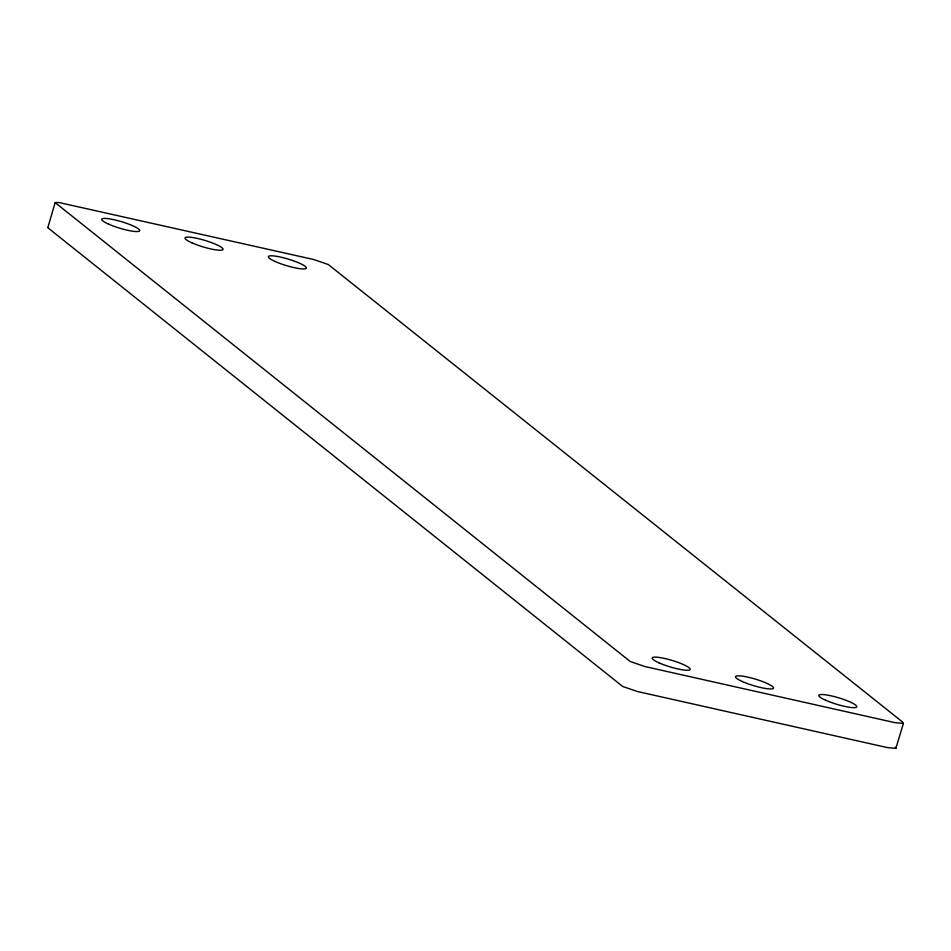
<?xml version="1.0" encoding="UTF-8"?>
<svg xmlns="http://www.w3.org/2000/svg" width="951" height="951" viewBox="0 0 951 951"><rect width="100%" height="100%" fill="white"/><g stroke="black" fill="none" stroke-linecap="round" stroke-linejoin="round"><path stroke-width="1.43" d="M47.609 227.562L622.691 686.467L637.301 691.484L887.212 747.557L895.854 748.389L903.391 723.438L902.285 721.797L328.309 264.533L313.699 259.516L58.855 202.492L55.146 202.611L47.907 227.372M55.146 202.611L630.228 661.516L644.837 666.532L894.748 722.605L903.391 723.438M895.854 748.389L895.367 747.284M659.007 662.835A19.84 3.376 16.8 0 0 689.927 669.766A19.84 3.376 16.8 0 0 664.642 658.472A19.84 3.376 16.8 0 0 659.007 662.835M742.315 681.522A19.84 3.376 16.8 0 0 773.234 688.465A19.84 3.376 16.8 0 0 747.95 677.16A19.84 3.376 16.8 0 0 742.315 681.522M825.623 700.221A19.84 3.376 16.8 0 0 856.542 707.152A19.84 3.376 16.8 0 0 831.257 695.859A19.84 3.376 16.8 0 0 825.623 700.221M108.545 224.115A19.84 3.376 16.8 0 0 139.464 231.057A19.84 3.376 16.8 0 0 114.168 219.752A19.84 3.376 16.8 0 0 108.545 224.115M191.852 242.802A19.84 3.376 16.8 0 0 222.772 249.744A19.84 3.376 16.8 0 0 197.475 238.439A19.84 3.376 16.8 0 0 191.852 242.802M275.16 261.501A19.84 3.376 16.8 0 0 306.079 268.444A19.84 3.376 16.8 0 0 280.783 257.139A19.84 3.376 16.8 0 0 275.16 261.501"/></g></svg>
